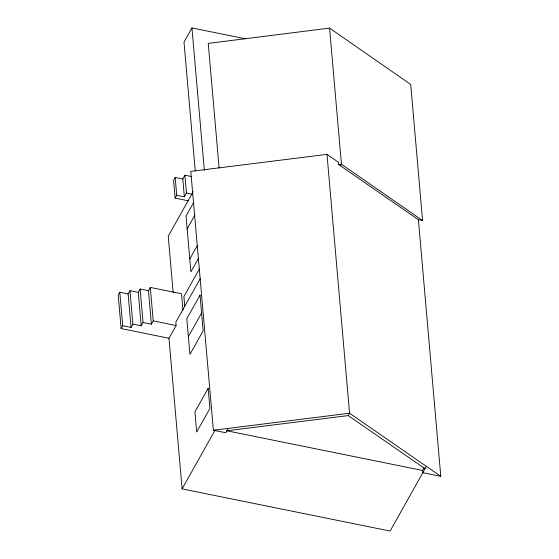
<?xml version="1.0" encoding="UTF-8"?>
<svg xmlns="http://www.w3.org/2000/svg" width="559" height="559" viewBox="0 0 559 559"><rect width="100%" height="100%" fill="white"/><g stroke="black" fill="none" stroke-linecap="round" stroke-linejoin="round"><path stroke-width="0.84" d="M245.632 38.837L191.933 27.95L184.002 42.086L195.252 171.054M191.688 176.588L184.903 175.219L182.793 178.985L175.163 177.441L173.576 180.264L175.135 198.117L188.69 200.87M182.933 310.105L181.507 293.748L150.308 287.424L148.456 290.722L140.134 289.038L138.29 292.336L129.968 290.645L128.116 293.943L119.794 292.259L118.208 295.089L121.128 328.559L168.972 338.258L176.106 325.534L175.819 322.187L200.401 278.375M175.135 198.117L176.721 195.294L175.163 177.441M176.721 195.294L184.351 196.838L186.461 193.065L184.903 175.219M193.197 191.695L168.238 236.177L173.157 292.588M121.128 328.559L122.714 325.736L119.794 292.259M193.714 202.386L186.035 216.06L190.905 271.849L198.578 258.174M122.714 325.736L131.037 327.42L132.888 324.122L129.968 290.645M187.153 228.897L194.832 215.215M132.888 324.122L141.203 325.806L143.055 322.508L140.134 289.038M143.055 322.508L151.377 324.199L153.229 320.901L150.308 287.424M189.787 259.02L197.46 245.338M199.549 268.69L183.897 296.584L184.77 306.632M188.376 336.553L201.596 312.991M340.529 165.841L341.437 164.227L329.565 28.104L208.241 43.392L219.114 168.049M422.688 472.998L390.112 531.05L182.108 488.887L215.11 430.081M228.324 428.376L225.857 432.771L213.377 430.241L190.794 171.382L326.987 154.368L338.509 162.341L338.698 164.57L418.405 219.715L422.569 220.56L410.697 84.437L329.565 28.104M227.003 430.73L348.243 415.589L349.564 413.227L326.987 154.368M418.405 219.715L440.792 476.345L422.765 472.69L422.569 470.454L424.064 467.792M422.765 472.69L426.328 466.339M338.698 164.57L341.437 164.227L422.569 220.56M213.377 430.241L349.564 413.227L440.792 476.345M186.461 193.065L192.394 194.273M153.229 320.901L176.106 325.534M226.514 430.716L422.569 470.454M348.243 415.589L425.008 468.694M191.933 27.95L204.356 170.411M182.793 178.985L184.351 196.838M168.972 338.258L182.108 488.887M148.456 290.722L151.377 324.199M138.29 292.336L141.203 325.806M128.116 293.943L131.037 327.42M200.038 295.145L186.818 318.7L189.934 354.406L203.155 330.844L200.038 295.145M208.165 388.309L194.944 411.871L196.698 431.953L209.918 408.391L208.165 388.309"/></g></svg>
